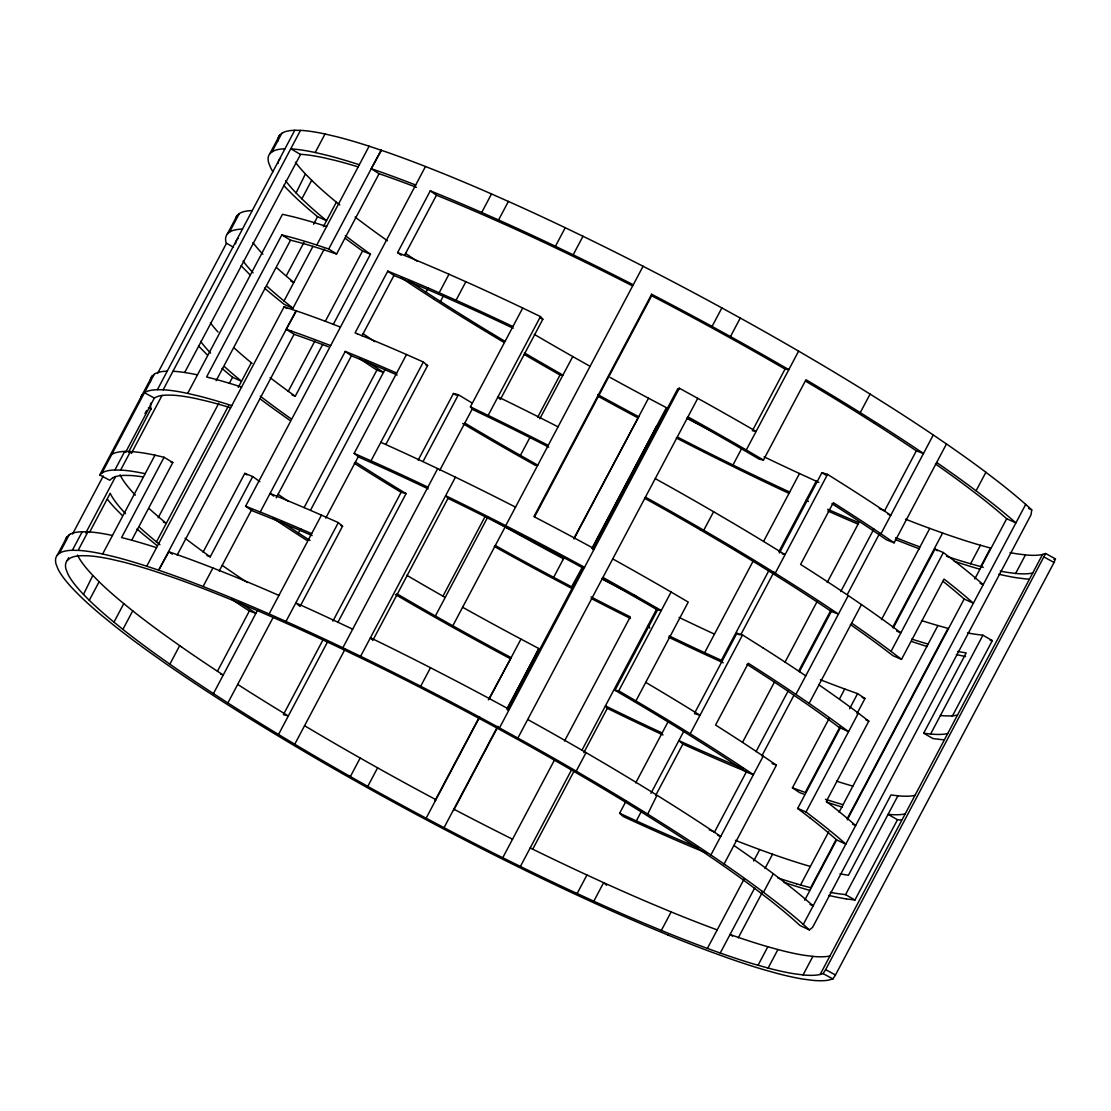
<?xml version="1.0" encoding="UTF-8"?>
<svg xmlns="http://www.w3.org/2000/svg" width="1111" height="1111" viewBox="0 0 1111 1111"><rect width="100%" height="100%" fill="white"/><g stroke="black" fill="none" stroke-linecap="round" stroke-linejoin="round"><path stroke-width="1.5" d="M282.708 132.764A526.364 62.327 27.9 0 1 294.776 130.279L300.928 130.39A505.297 59.827 27.9 0 1 324.162 133.792L336.452 136.667A476.244 56.383 27.9 0 1 369.13 146.194L386.559 152.068A446.914 52.911 27.9 0 1 425.471 166.497L442.372 173.205A423.902 50.189 27.9 0 1 491.506 193.939L513.824 203.855A406.029 48.079 27.9 0 1 565.235 227.727L584.067 236.796A399.418 47.287 27.9 0 1 641.019 265.196L665.725 277.958A402.793 47.69 27.9 0 1 721.872 307.914L747.467 322.023A417.778 49.467 27.9 0 1 798.615 351.132L818.182 362.603A438.887 51.967 27.9 0 1 869.566 393.766L890.397 406.876A467.675 55.369 27.9 0 1 933.282 434.97L947.1 444.4A494.853 58.591 27.9 0 1 984.54 471.245L998.581 481.98A520.309 61.605 27.9 0 1 1025.689 504.394L1031.744 509.88L1031.05 514.768L812.585 927.366L809.363 929.893L799.948 925.491L794.115 920.2A509.269 60.3 27.9 0 0 767.562 898.257L753.869 887.786A483.41 57.244 27.9 0 0 717.303 861.567L703.777 852.318A456.565 54.064 27.9 0 0 661.906 824.904L641.644 812.141A427.832 50.662 27.9 0 0 591.538 781.755L572.471 770.576A406.57 48.134 27.9 0 0 522.725 742.259L497.853 728.552A391.752 46.384 27.9 0 0 443.233 699.416L419.264 687.042A388.1 45.954 27.9 0 0 363.936 659.448L345.59 650.615A394.919 46.759 27.9 0 0 295.595 627.396L273.889 617.758A412.625 48.856 27.9 0 0 226.061 597.579L209.59 591.024A435.693 51.592 27.9 0 0 171.677 576.97L154.679 571.248A465.19 55.078 27.9 0 0 122.766 561.944L110.767 559.139A494.076 58.494 27.9 0 0 88.047 555.806L82.006 555.681A515.254 61.008 27.9 0 0 70.187 558.111L67.188 560.527A529.183 62.66 27.9 0 0 66.035 569.29L68.049 574.345A529.878 62.744 27.9 0 0 83.006 593.941L89.297 600.315A517.379 61.258 27.9 0 0 110.892 619.619L122.89 629.381A494.52 58.55 27.9 0 0 155.776 654.171L171.844 665.558A465.676 55.133 27.9 0 0 213.423 693.583L227.88 702.944A438.887 51.967 27.9 0 0 274.125 731.802L295.832 744.87A413 48.898 27.9 0 0 348.66 775.603M462.62 607.259A396.405 46.94 27.9 0 0 514.379 635.575L538.863 648.56L507.005 709.568M656.587 426.207L592.427 548.237M668.058 935.073A438.484 51.911 27.9 0 0 712.984 952.613L727.636 957.904A464.37 54.981 27.9 0 0 762.257 969.236L776.728 973.305A493.978 58.494 27.9 0 0 803.836 979.208L813.349 980.402A518.879 61.438 27.9 0 0 827.973 980.235L832.903 978.944L835.472 974.986L1054.047 562.472L1055.45 558.875L1045.618 553.514L1042.451 554.486A508.907 60.258 27.9 0 1 1026.314 555L1017.023 553.847A482.938 57.189 27.9 0 1 1010.066 552.611M348.66 775.603L367.783 786.38A396.405 46.94 27.9 0 0 419.541 814.696L444.025 827.681A388.142 45.954 27.9 0 0 499.325 856.039L522.989 867.747A391.1 46.301 27.9 0 0 569.304 889.911L593.816 901.202A404.404 47.884 27.9 0 0 641.866 922.324L662.128 930.768A427.388 50.606 27.9 0 0 705.943 947.877L720.234 953.044A453.205 53.661 27.9 0 0 754.008 964.098L768.118 968.07A482.938 57.189 27.9 0 0 794.629 973.847L803.92 975.014A508.907 60.258 27.9 0 0 820.071 974.486L823.07 973.583L825.64 969.625L1045.618 553.514M668.058 935.059L647.213 926.366A415.486 49.19 27.9 0 1 597.843 904.673L572.623 893.05A402.238 47.62 27.9 0 1 524.989 870.26L500.617 858.192A399.168 47.259 27.9 0 1 443.747 829.042L418.514 815.668A407.57 48.259 27.9 0 1 365.283 786.532L345.646 775.464A424.138 50.217 27.9 0 1 291.415 743.926L269.084 730.482A449.955 53.272 27.9 0 1 221.672 700.888L206.827 691.292A476.786 56.453 27.9 0 1 164.275 662.6L147.805 650.935A505.783 59.883 27.9 0 1 114.183 625.576L101.906 615.605A528.517 62.577 27.9 0 1 79.839 595.871L73.423 589.372A541.21 64.077 27.9 0 1 58.133 569.346L56.078 564.18A540.446 63.994 27.9 0 1 57.244 555.236L67.063 536.696L70.118 534.238M112.697 477.813L109.697 480.23L99.768 474.939L152.082 376.115L155.151 373.643A526.364 62.327 27.9 0 1 167.219 371.157M233.435 247.239L226.13 242.99A540.446 63.994 27.9 0 1 227.297 234.046L237.115 215.52L240.184 213.048A526.364 62.327 27.9 0 1 252.253 210.576M272.931 171.733A541.21 64.077 27.9 0 1 270.709 167.872L268.64 162.692A540.446 63.994 27.9 0 1 269.82 153.749L279.625 135.223L282.694 132.751M57.244 555.236L59.411 553.32L69.229 534.794M99.768 474.939L101.934 473.022L154.262 374.199M227.311 234.046L229.477 232.13L239.282 213.604M269.82 153.749L271.987 151.832L281.805 133.306M72.548 534.03L103.281 475.98M157.568 373.435L226.325 243.601M59.411 553.32L60.313 552.764A526.364 62.327 27.9 0 1 72.382 550.278L82.2 531.752L88.352 531.863A505.297 59.827 27.9 0 1 111.586 535.28L112.447 535.46M101.934 473.022L102.823 472.467A526.364 62.327 27.9 0 1 114.905 469.981L124.724 451.455L130.862 451.58A505.297 59.827 27.9 0 1 154.11 454.982L164.081 457.274L172.802 462.551L131.89 539.835M230.574 407.779A465.19 55.078 27.9 0 0 207.799 401.349L195.8 398.543A494.076 58.494 27.9 0 0 173.066 395.21L167.039 395.099A515.254 61.008 27.9 0 0 155.221 397.516L154.332 398.071L144.444 392.725L145.333 392.169A526.364 62.327 27.9 0 1 157.415 389.697L294.776 130.279M67.188 560.527L68.688 557.68M144.999 413.57L146.596 410.542M125.612 452.302L154.332 398.071M85.741 533.016L115.655 476.494M128.598 452.052L151.068 408.695A529.183 62.66 27.9 0 1 150.721 403.154M72.396 550.292L78.117 550.389L87.922 531.85M114.905 469.995L120.627 470.092L130.445 451.566M157.415 389.697L163.15 389.794L300.498 130.376M89.477 532.475L110.211 493.312L110.558 494.048A529.878 62.744 27.9 0 0 125.529 513.643M131.348 453.399L162.081 395.349M184.912 372.06L300.609 154.318A494.076 58.494 27.9 0 1 323.329 157.651L335.328 160.456A465.19 55.078 27.9 0 1 358.117 166.886M78.562 550.403A505.297 59.827 27.9 0 1 101.781 553.806L102.643 554L154.971 455.163M163.15 389.794L163.567 389.808A505.297 59.827 27.9 0 1 186.801 393.211L187.676 393.405L282.513 214.284L293.943 216.964A476.244 56.383 27.9 0 1 326.606 226.491M300.206 154.304L291.11 148.916A505.297 59.827 27.9 0 1 314.344 152.332L315.218 152.513L325.023 133.987M83.492 594.441L92.824 575.415A529.878 62.744 27.9 0 1 77.867 555.819L77.506 555.069M283.624 185.329A541.21 64.077 27.9 0 0 285.985 187.884L292.415 194.383A528.517 62.577 27.9 0 0 314.469 214.117L317.579 216.687L326.537 220.686L323.468 218.145A517.379 61.258 27.9 0 1 301.873 198.841L296.068 192.953L305.4 173.941A529.878 62.744 27.9 0 1 295.443 162.248M164.081 457.274L121.557 537.571L123.89 538.155A476.244 56.383 27.9 0 1 156.554 547.681M316.802 245.031A476.244 56.383 27.9 0 0 284.138 235.504L281.805 234.921L206.59 376.976L208.91 377.559M89.297 600.315L99.115 581.775L93.31 575.901M301.873 198.827L311.677 180.301L305.872 174.427M216.117 380.74L290.54 240.184L292.804 240.754A465.19 55.078 27.9 0 1 324.731 250.058M158.137 517.823L218.798 403.251M229.31 383.392L232.546 377.282L229.449 374.713A528.517 62.577 27.9 0 1 222.019 368.394M286.471 275.445L304.025 242.309M313.594 224.228L317.579 216.687M113.961 622.174L123.779 603.634L120.71 601.093A517.379 61.258 27.9 0 1 99.115 581.789M159.928 544.696L156.484 541.876L228.574 405.723M238.268 387.392L251.322 362.755L248.253 360.214A517.379 61.258 27.9 0 1 234.324 348.104M324.231 249.114L292.957 308.205L284.027 300.984L312.983 246.295M323.343 226.713L336.355 202.16L333.272 199.619A517.379 61.258 27.9 0 1 311.691 180.301M102.643 554L114.072 556.68A476.244 56.383 27.9 0 1 146.735 566.207L284.11 306.803L301.525 312.663A446.914 52.911 27.9 0 1 340.438 327.092M369.13 146.208L316.802 245.031L328.731 249.003L336.564 254.016L379.087 173.719L384.239 175.482A435.693 51.592 27.9 0 1 416.417 187.328M122.89 629.381L132.709 610.856L123.779 603.634M146.749 566.221L158.679 570.179L296.026 310.761M328.731 249.003L381.059 150.179M158.679 570.179L168.872 551.792L173.983 553.556A446.914 52.911 27.9 0 1 212.895 567.971L229.796 574.693A423.902 50.189 27.9 0 1 278.93 595.413M328.328 346.743A435.693 51.592 27.9 0 0 299.22 336.091L294.054 334.3L286.221 329.3L296.415 310.899M379.087 173.719L371.255 168.705L381.448 150.304M177.135 555.125L294.054 334.3M203.091 552.139L244.809 473.355L252.725 476.563L259.877 481.646M288.138 391.53L314.83 341.133M325.342 321.273L362.547 251.003L360.381 249.447A505.783 59.883 27.9 0 1 345.132 238.254M207.049 555.569L210.215 556.861L252.725 476.563M292.068 394.988L295.248 396.266L322.745 344.327M333.258 324.468L370.463 254.197L368.366 252.697A494.52 58.55 27.9 0 1 345.313 235.588M159.054 570.318L164.178 572.082A446.914 52.911 27.9 0 1 203.091 586.497L212.909 567.971M312.135 535.585A412.625 48.856 27.9 0 0 268.57 517.282L252.1 510.727L245.614 506.213L425.485 166.497M169.858 664.184L179.676 645.644L165.595 635.645A494.52 58.55 27.9 0 1 132.709 610.856M219.173 571.054L251.697 509.616M260.238 512.018L345.257 351.423L347.535 352.326A423.902 50.189 27.9 0 1 396.669 373.06M439.178 292.762A423.902 50.189 27.9 0 0 390.044 272.042L387.781 271.126L355.076 332.897L357.339 333.8M401.279 255.224L397.585 252.6L430.29 190.828L432.554 191.745A423.902 50.189 27.9 0 1 481.688 212.465L504.005 222.394A406.029 48.079 27.9 0 1 555.417 246.267L574.262 255.336A399.418 47.287 27.9 0 1 631.201 283.722L633.256 284.777M276.195 497.867L351.409 355.812L345.257 351.423M362.019 335.772L393.933 275.514L387.781 271.126M404.529 255.474L436.442 195.217L430.29 190.828M217.437 671.252L249.35 610.994L255.947 613.3A465.676 55.133 27.9 0 1 238.657 601.87M304.095 507.588L376.893 370.102L383.489 372.407A465.676 55.133 27.9 0 1 364.991 360.172M213.423 693.597L257.446 610.439M310.011 540.488L298.456 533.002L300.72 528.725M310.691 509.893L384.989 369.56M504.838 341.258L486.701 330.328A438.887 51.967 27.9 0 1 440.456 301.47L425.999 292.11L428.263 287.832M203.091 586.511L219.992 593.218A423.902 50.189 27.9 0 1 269.126 613.952L321.454 515.129L338.327 522.601L342.577 526.17L300.053 606.467L295.804 602.898L301.248 605.342A406.029 48.079 27.9 0 1 352.659 629.215M428.179 488.854A394.919 46.759 27.9 0 0 380.615 466.814L358.922 457.163L354.159 453.357L406.487 354.534L423.347 362.005L427.596 365.588L385.892 444.358M500.311 399.557L542.835 319.26L540.474 316.579L522.725 308.025A406.029 48.079 27.9 0 0 471.314 284.152L448.997 274.236L439.192 292.776L461.496 302.692A406.029 48.079 27.9 0 1 512.907 326.551M481.702 212.479L491.506 193.939M227.88 702.944L272.987 617.758M325.745 518.115L358.436 456.357M440.456 301.47L443.47 295.762M285.999 621.424L338.327 522.601M354.159 453.357L371.018 460.843L423.347 362.005M456.052 300.248L465.87 281.722M498.575 219.95L508.38 201.424M284.194 713.137L323.162 639.533M332.911 621.132L401.113 492.312L406.07 493.59L337.855 622.396M418.139 460.148L453.441 393.488L458.385 394.752L472.133 403.029M278.528 734.468L327.301 642.339M423.097 461.412L458.385 394.752M269.126 613.952L291.429 623.868A406.029 48.079 27.9 0 1 342.855 647.741L437.692 468.62L456.524 477.688A399.418 47.287 27.9 0 1 513.476 506.088L515.532 507.13M548.737 447.136L546.82 446.15A388.1 45.954 27.9 0 0 491.479 418.555L473.133 409.723L470.397 406.848L522.725 308.025M555.431 246.267L565.235 227.727M294.748 744.231L345.007 649.324M439.734 470.397L472.356 408.792M342.855 647.741L360.603 656.295L455.441 477.175M470.397 406.848L488.146 415.403L540.474 316.579M573.179 254.808L582.983 236.282M372.768 640.45L447.997 498.381L445.636 495.7L446.719 496.214A399.418 47.287 27.9 0 1 503.658 524.614L528.378 537.363A402.793 47.69 27.9 0 1 584.511 567.332L582.886 567.957L507.671 710.026M443.095 595.857L484.813 517.073M537.696 417.194L560.027 375.018L562.944 375.087L561.236 374.129A413 48.898 27.9 0 1 524.461 352.895M350.368 776.561L360.172 758.035L358.478 757.077A413 48.898 27.9 0 1 305.65 726.344L304.567 725.705M435.401 615.98L487.715 517.143M520.42 455.385L530.239 436.859M539.807 418.778L572.748 356.562L571.054 355.589A413 48.898 27.9 0 1 534.28 334.355M367.783 786.38L377.587 767.84L360.172 758.035M360.603 656.295L361.686 656.809A399.418 47.287 27.9 0 1 418.639 685.209L420.694 686.251L430.499 667.725L453.149 679.432A402.793 47.69 27.9 0 1 509.296 709.387M488.382 699.874L511.157 657.629L504.561 654.101A396.405 46.94 27.9 0 1 452.816 625.785L505.13 526.961L493.77 520.573M505.713 525.67L643.075 266.251M651.643 294.262L651.657 295.776L655.809 297.929A391.752 46.384 27.9 0 1 710.429 327.078L735.288 340.785A406.57 48.134 27.9 0 1 785.046 369.102L788.81 369.657A417.778 49.467 27.9 0 0 737.662 340.549L712.054 326.44A402.793 47.69 27.9 0 0 655.921 296.484L651.643 294.262L533.905 516.615L538.182 518.837A402.793 47.69 27.9 0 1 594.329 548.792L592.691 549.431L677.724 388.836L679.363 388.211L704.957 402.321A417.778 49.467 27.9 0 1 756.105 431.429L753.591 431.054M534.738 516.601L651.657 295.776M479.48 716.678L434.998 800.698L435.943 799.684L429.346 796.17A396.405 46.94 27.9 0 1 377.587 767.84M564.166 556.75L562.541 559.805L563.485 558.791L556.889 555.278A396.405 46.94 27.9 0 1 505.13 526.961M573.873 538.432L638.7 416.736L632.103 413.223A396.405 46.94 27.9 0 1 597.704 394.53M426.124 818.21L479.619 717.192M489.312 698.861L520.962 639.089M582.72 566.568L571.568 586.789L553.667 577.331L563.485 558.791M573.998 538.946L648.505 398.21L641.922 394.697A396.405 46.94 27.9 0 1 610.147 377.448M444.025 827.681L497.561 726.566M507.283 708.207L538.863 648.56M591.885 548.403L666.406 407.668L648.505 398.21M453.566 810.516L498.103 726.4M724.719 864.414L710.901 854.984A467.675 55.369 27.9 0 0 668.017 826.89L647.199 813.78A438.887 51.967 27.9 0 0 595.815 782.616L576.234 771.145A417.778 49.467 27.9 0 0 525.086 742.037L499.492 727.913L679.363 388.211M712.054 326.44L721.872 307.914M517.893 738.037L697.764 398.321M730.469 336.564L740.273 318.038M502.741 857.734L554.778 759.466M564.513 741.065L630.284 616.855L626.868 615.147A388.142 45.954 27.9 0 1 591.038 596.926M520.392 866.469L571.457 770.034M581.97 750.189L656.99 608.481M677.404 437.026A388.142 45.954 27.9 0 0 711.901 454.552L732.968 464.995L742.023 447.886M634.048 701.458L614.994 690.278L657.504 609.981L661.267 610.55A417.778 49.467 27.9 0 0 610.12 581.442L602.926 577.442M752.341 430.86L785.046 369.102M532.891 848.873L574.137 770.965M583.844 752.633L607.3 708.332L605.426 705.888L608.009 707.151A391.1 46.301 27.9 0 0 654.323 729.316L662.156 732.954M576.234 771.145L586.053 752.605A417.778 49.467 27.9 0 0 534.905 723.497L527.697 719.511M614.994 690.278L618.758 690.848L671.072 592.024A417.778 49.467 27.9 0 0 619.924 562.916L612.73 558.916M700.013 529.697L719.081 540.863A427.832 50.662 27.9 0 1 769.173 571.248L789.449 584.011A456.565 54.064 27.9 0 1 831.306 611.439L838.444 614.091A467.675 55.369 27.9 0 0 795.559 585.997L774.742 572.887A438.887 51.967 27.9 0 0 723.358 541.724L703.777 530.253L713.595 511.727A417.778 49.467 27.9 0 0 662.448 482.618L655.254 478.619M874.482 423.416A456.565 54.064 27.9 0 1 916.339 450.844L923.477 453.496A467.675 55.369 27.9 0 0 880.592 425.402L859.761 412.306A438.887 51.967 27.9 0 0 808.377 381.142L805.989 379.726L763.465 460.023L746.3 449.955L798.615 351.132M635.923 700.916L688.251 602.079L671.072 592.024M577.123 893.536L586.941 875.01L603.634 882.662A404.404 47.884 27.9 0 0 651.685 903.785L671.933 912.242A427.388 50.606 27.9 0 0 715.748 929.351L717.206 929.879M706.693 853.165L689.723 846.068A415.486 49.19 27.9 0 1 640.367 824.376L623.16 816.488L619.632 813.238L626.062 801.128M635.686 782.949L668.197 721.539M669.239 635.936A391.1 46.301 27.9 0 0 696.847 649.018L704.666 652.657L753.3 560.805M763.812 540.946L799.503 473.536L816.21 481.188A404.404 47.884 27.9 0 0 818.876 482.396M593.816 901.202L603.634 882.662L606.648 885.273M619.632 813.238L636.339 820.904L641.616 810.919M650.935 793.337L684.14 730.635M769.145 570.068L721.358 660.309L704.666 652.657M778.867 551.723L816.21 481.188M695.18 712.054L736.885 633.27L742.537 634.964L762.854 647.769M779.408 552.972L821.918 472.689L827.556 474.369L847.874 487.173A467.675 55.369 27.9 0 1 890.772 515.268L887.925 514.199M655.754 795.295L682.876 744.078L678.849 740.606A404.404 47.884 27.9 0 0 726.9 761.729L743.426 768.645M740.773 634.728L773.978 572.012M647.699 814.085L657.004 795.254A438.887 51.967 27.9 0 0 605.62 764.09L586.053 752.605M634.048 701.458A427.832 50.662 27.9 0 1 684.154 731.843L704.416 744.606A456.565 54.064 27.9 0 1 746.273 772.02L753.425 774.686A467.675 55.369 27.9 0 0 710.54 746.592L690.209 733.788L742.537 634.964M775.242 573.207L827.556 474.369M860.261 412.612L870.08 394.086M742.731 741.995L774.395 682.182M784.963 662.253L817.432 600.912M827.181 582.511L858.845 522.698L854.442 520.837A404.404 47.884 27.9 0 1 827.709 509.269M661.337 930.449L671.155 911.923M755.994 751.675L788.088 691.07M831.042 609.925L798.698 671.03L799.476 671.35M840.749 591.594L873.913 528.975M714.387 832.292L746.286 772.02M799.406 671.697L831.32 611.439M884.439 511.102L916.339 450.844M761.827 755.924L793.921 695.333M847.401 594.329L879.745 533.224M710.901 854.984L763.229 756.147A467.675 55.369 27.9 0 0 720.345 728.066L715.581 725.039L748.286 663.267L753.036 666.294A467.675 55.369 27.9 0 1 795.92 694.389L809.752 703.818A494.853 58.591 27.9 0 1 847.179 730.663L848.54 731.691L838.888 727.191A483.41 57.244 27.9 0 0 802.336 700.972L788.796 691.736A456.565 54.064 27.9 0 0 746.939 664.309M795.934 694.389L848.262 595.565A467.675 55.369 27.9 0 0 805.378 567.471L800.6 564.444L833.306 502.686L838.069 505.699A467.675 55.369 27.9 0 1 880.954 533.794L894.147 542.807L946.475 443.969M880.967 533.794L933.282 434.97M724.094 863.983L776.422 765.16L763.229 756.147M809.127 703.388L861.456 604.565L848.262 595.565M707.401 948.419L744.328 878.662M753.689 860.997L759.716 849.596L772.562 854.22A453.205 53.661 27.9 0 0 806.336 865.275L810.363 866.441M804.003 794.212L799.545 792.587L792.421 787.824L829.32 718.137M839.472 698.972L844.749 689.001L857.581 693.625L864.997 698.486L856.97 713.637M881.467 619.66L929.782 528.405L942.614 533.03A453.205 53.661 27.9 0 0 976.388 544.084L990.498 548.07L980.68 566.596L966.598 562.624A453.205 53.661 27.9 0 1 946.475 556.25M720.234 953.044L754.772 887.814M765.007 868.469L772.562 854.22M839.944 726.955L805.267 792.449L792.421 787.824M849.568 708.776L857.581 693.625M892.55 627.576L942.614 533.03M810.072 817.946L797.67 808.447L840.18 728.149M893.313 627.812L935.018 549.028L943.378 552.556L956.057 562.263M738.246 937.865L762.174 892.675M809.363 929.893L803.322 924.408A520.309 61.605 27.9 0 0 776.2 901.979L763.507 892.272L773.325 873.746L771.978 872.732A494.853 58.591 27.9 0 0 734.538 845.888L733.913 845.457M810.086 817.96A509.269 60.3 27.9 0 1 836.625 839.902L845.832 844.11A520.309 61.605 27.9 0 0 818.71 821.696L806.03 811.974L858.359 713.151L856.998 712.137A494.853 58.591 27.9 0 0 819.571 685.293L818.932 684.862M942.961 581.275A509.269 60.3 27.9 0 1 964.167 599.01L973.375 603.231A520.309 61.605 27.9 0 0 946.253 580.803L944.031 579.081L901.521 659.379L891.05 651.393L943.378 552.556M935.476 463.967A483.41 57.244 27.9 0 1 966.431 486.299L980.138 496.77A509.269 60.3 27.9 0 1 1006.677 518.712L1015.885 522.934A520.309 61.605 27.9 0 0 988.776 500.505L976.083 490.798L985.901 472.272M858.359 713.151L868.816 721.136L826.292 801.434L828.514 803.156A520.309 61.605 27.9 0 1 855.637 825.584L852.581 824.181M758.035 965.278L767.84 946.739L777.922 949.544A482.938 57.189 27.9 0 0 804.433 955.321L813.738 956.474A508.907 60.258 27.9 0 0 829.875 955.96L829.986 955.932M796.531 883.8L800.545 884.981L828.709 831.792M839.069 812.21L937.906 625.562L947.989 628.354L847.235 818.64M970.597 563.791L980.416 545.265M768.118 968.07L777.922 949.544M835.861 840.11L810.627 887.772L800.545 884.981M804.725 900.16L836.625 839.902M847.249 819.835L964.167 599.023M974.778 578.984L1006.691 518.726M803.322 924.408L1025.703 504.394M943.739 739.718A518.879 61.438 27.9 0 1 940.906 739.523L932.921 738.551L923.685 733.191L966.195 652.893L964.695 652.671A482.938 57.189 27.9 0 1 957.738 651.435M803.059 974.93L812.863 956.404M830.195 892.327A482.938 57.189 27.9 0 0 837.138 893.55L845.568 894.633L897.896 795.809L898.771 795.893A508.907 60.258 27.9 0 0 914.908 795.365L915.006 795.337M923.685 733.191L930.601 734.038L982.929 635.214L992.317 640.603L952.21 716.359M1000.247 571.137A482.938 57.189 27.9 0 0 1007.191 572.359L1015.635 573.457L1025.439 554.917M846.36 898.924L854.956 900.021L897.48 819.724L898.382 819.807A518.879 61.438 27.9 0 0 901.215 820.015M820.168 974.458L1042.549 554.445M279.764 159.054L280.597 158.151M238.073 238.448L237.24 239.337A529.183 62.66 27.9 0 0 235.574 243.823M271.987 151.832L272.889 151.29M229.477 232.13L230.366 231.574A526.364 62.327 27.9 0 1 242.448 229.102M111.739 454.496L112.642 453.941A526.364 62.327 27.9 0 1 124.71 451.455M1032.647 573.012L1032.744 572.984A508.907 60.258 27.9 0 1 1016.509 573.54L1015.635 573.457M957.529 715.04L957.432 715.081A508.907 60.258 27.9 0 1 941.281 715.595L940.406 715.512M947.614 733.607L947.711 733.566A508.907 60.258 27.9 0 1 931.476 734.121L930.601 734.038M905.201 813.863L905.104 813.905A508.907 60.258 27.9 0 1 888.967 814.419L888.092 814.335L897.48 819.724M1053.922 559.416L1055.45 558.875M172.955 371.268L173.385 371.282A505.297 59.827 27.9 0 1 196.619 374.685L197.48 374.879M120.627 470.092L121.057 470.106A505.297 59.827 27.9 0 1 144.291 473.508L145.152 473.703M982.929 635.214L974.5 634.145A482.938 57.189 27.9 0 1 967.542 632.909M990.193 640.394L992.317 640.603M897.896 795.809L890.98 794.948L848.457 875.246L846.957 875.024A482.938 57.189 27.9 0 1 839.999 873.802M763.465 460.023L759.299 459.218L742.537 449.399A406.57 48.134 27.9 0 0 692.778 421.083L687.029 417.889M315.218 152.513L326.648 155.193A476.244 56.383 27.9 0 1 359.311 164.734M187.676 393.405L199.105 396.085A476.244 56.383 27.9 0 1 231.768 405.612M170.941 462.093L172.802 462.551M283.374 714.679L288.332 715.942L283.944 713.276A438.887 51.967 27.9 0 1 237.698 684.418M937.906 625.562L933.893 624.382A453.205 53.661 27.9 0 1 921.561 620.563M928.088 644.088L924.074 642.922A453.205 53.661 27.9 0 1 911.756 639.103M852.873 786.157L848.86 784.977A453.205 53.661 27.9 0 1 836.527 781.158M843.055 804.683L839.055 803.503A453.205 53.661 27.9 0 1 825.445 799.281M767.84 946.739L763.84 945.572A453.205 53.661 27.9 0 1 730.052 934.518M979.638 569.165L974.847 567.763A464.37 54.981 27.9 0 1 954.224 561.236M809.572 890.342L804.795 888.939A464.37 54.981 27.9 0 1 784.172 882.412M782.227 553.82L784.547 554.361A438.887 51.967 27.9 0 0 733.163 523.198L713.595 511.727M694.375 713.568L698.611 714.845M324.731 250.072L336.564 254.016M371.63 168.844L376.74 170.594A446.914 52.911 27.9 0 1 415.667 185.023M286.61 329.425L291.721 331.189M220.603 674.141L223.242 675.057A465.676 55.133 27.9 0 1 181.662 647.033M862.164 697.486L864.997 698.486M168.872 551.792L172.399 554.153M929.782 528.405L928.338 527.878A427.388 50.606 27.9 0 1 905.493 519.17M919.964 546.931L918.519 546.404A427.388 50.606 27.9 0 1 895.674 537.696M844.749 689.001L843.305 688.473A427.388 50.606 27.9 0 1 820.46 679.765M759.716 849.596L758.271 849.054A427.388 50.606 27.9 0 1 735.426 840.36M717.859 835.389L720.72 836.444A467.675 55.369 27.9 0 0 677.835 808.35L657.504 795.559M894.147 542.807L886.8 539.988L873.829 531.141A456.565 54.064 27.9 0 0 831.972 503.714M772.006 763.479L776.422 765.16M245.614 506.213L262.502 512.921A423.902 50.189 27.9 0 1 311.635 533.655M436.442 195.217L438.623 196.091A412.625 48.856 27.9 0 1 486.451 216.27L508.158 225.922A394.919 46.759 27.9 0 1 558.166 249.142L576.512 257.974A388.1 45.954 27.9 0 1 631.84 285.555M397.585 252.6L399.849 253.502A423.902 50.189 27.9 0 1 448.997 274.236M393.933 275.514L396.113 276.389A412.625 48.856 27.9 0 1 443.942 296.568L465.648 306.219A394.919 46.759 27.9 0 1 513.199 328.259M351.409 355.812L353.59 356.687A412.625 48.856 27.9 0 1 397.169 375.004M362.547 251.003L370.463 254.197M884.509 510.754L879.315 508.616M714.456 831.945L709.262 829.806M746.203 771.631L732.246 765.785A415.486 49.19 27.9 0 1 682.876 744.078M697.986 847.721L684.39 842.027A404.404 47.884 27.9 0 1 636.339 820.904M896.688 631.09L900.868 632.853L899.521 631.84A494.853 58.591 27.9 0 0 862.08 604.995L861.456 604.565M797.67 808.447L806.03 811.974M901.521 659.379L892.938 655.684L881.412 646.894A483.41 57.244 27.9 0 0 850.443 624.563M865.955 719.914L868.816 721.136M292.957 308.205L284.222 304.4L271.959 294.415A528.517 62.577 27.9 0 1 264.529 288.096M290.846 281.125L293.832 282.458L290.763 279.916A517.379 61.258 27.9 0 1 276.833 267.807M232.546 377.282L241.504 381.281L238.434 378.74M163.303 522.017L166.289 523.337L163.22 520.795A517.379 61.258 27.9 0 1 149.291 508.685M425.638 364.7L427.596 365.588M380.837 442.303L386.281 444.747A406.029 48.079 27.9 0 1 437.692 468.62M371.018 460.843L376.462 463.273A406.029 48.079 27.9 0 1 427.874 487.146M340.605 525.295L342.577 526.17M980.124 583.289L983.193 584.692A520.309 61.605 27.9 0 0 956.071 562.277M723.233 662.795L700.166 652.171A402.238 47.62 27.9 0 1 668.558 637.159M810.058 904.479L813.127 905.882A520.309 61.605 27.9 0 0 786.005 883.453L773.325 873.746M1028.633 508.435L1031.744 509.88M799.503 473.536L791.685 469.897A391.1 46.301 27.9 0 1 764.076 456.815M789.699 492.062L781.866 488.423A391.1 46.301 27.9 0 1 735.551 466.273L732.968 464.995M789.199 493.437L785.185 491.576A402.238 47.62 27.9 0 1 737.565 468.786L713.179 456.718A399.168 47.259 27.9 0 1 676.307 437.97M714.484 634.117L706.652 630.492A391.1 46.301 27.9 0 1 679.043 617.41M663.003 734.94L657.643 732.455A402.238 47.62 27.9 0 1 610.022 709.679L607.3 708.332M586.941 875.01L579.109 871.371A391.1 46.301 27.9 0 1 532.794 849.221L530.211 847.943M488.146 415.403L489.229 415.917A399.418 47.287 27.9 0 1 546.181 444.317L548.237 445.372M447.997 498.381L448.969 498.853A388.1 45.954 27.9 0 1 504.297 526.447L528.267 538.821A391.752 46.384 27.9 0 1 582.886 567.957M540.113 317.94L542.835 319.26M630.506 618.48L628.159 617.313A399.168 47.259 27.9 0 1 591.288 598.565M512.546 839.208L509.144 837.513A388.142 45.954 27.9 0 1 453.83 809.155M558.041 426.832L555.986 425.791A399.418 47.287 27.9 0 0 499.047 397.391L497.964 396.877L499.533 398.668M148.402 407.82L151.249 409.279M430.499 667.725L428.443 666.669A399.418 47.287 27.9 0 0 371.505 638.283L370.421 637.756L371.991 639.547M420.694 686.251L443.345 697.958A402.793 47.69 27.9 0 1 499.492 727.913M571.29 588.163L546.056 574.776A407.57 48.259 27.9 0 1 494.298 546.459M637.77 417.75L631.09 414.195A407.57 48.259 27.9 0 1 598.412 396.446M553.667 577.331L547.084 573.818A396.405 46.94 27.9 0 1 495.325 545.487M510.227 658.642L503.547 655.073A407.57 48.259 27.9 0 1 450.316 625.951L430.679 614.883A424.138 50.217 27.9 0 1 395.447 594.552M1044.076 557.042L1054.047 562.472M677.724 388.836L678.932 389.503M825.64 969.625L835.472 974.986M823.07 973.583L832.903 978.944M687.945 416.861L695.139 420.847A417.778 49.467 27.9 0 1 746.286 449.955M645.435 497.159L652.629 501.144A417.778 49.467 27.9 0 1 703.777 530.253M644.519 498.186L650.268 501.38A406.57 48.134 27.9 0 1 700.013 529.683M601.995 578.484L607.745 581.678A406.57 48.134 27.9 0 1 657.504 609.981M590.163 366.366L572.748 356.562M452.816 625.785L433.693 615.008A413 48.898 27.9 0 1 396.919 593.774M560.027 375.018L558.222 373.99A424.138 50.217 27.9 0 1 524.267 354.423M445.205 597.44L443.511 596.482A413 48.898 27.9 0 1 406.737 575.248M845.568 894.633L854.956 900.021M618.758 690.848L638.325 702.319A438.887 51.967 27.9 0 1 689.709 733.482L690.209 733.788M645.741 682.376L648.13 683.793A438.887 51.967 27.9 0 1 699.513 714.956L700.013 715.262M503.977 342.438L481.646 328.995A449.955 53.272 27.9 0 1 434.248 299.414M464.815 423.041L465.898 423.694A413 48.898 27.9 0 0 518.726 454.427L537.835 465.19L535.349 465.356L515.712 454.288A424.138 50.217 27.9 0 1 462.718 423.485M281.805 234.921L290.54 240.184M453.441 393.488L456.302 395.224M406.07 493.59L401.668 490.923A438.887 51.967 27.9 0 1 355.437 462.051M401.113 492.312L396.627 489.59A449.955 53.272 27.9 0 1 354.284 463.245M821.918 472.689L825.779 475.091M736.885 633.27L739.468 634.881M874.468 423.416L854.22 410.667A427.832 50.662 27.9 0 0 805.586 381.156M284.11 306.803L286.749 308.469M434.234 299.414L419.402 289.818A476.786 56.453 27.9 0 1 400.46 277.278M306.692 540.293L291.86 530.697A476.786 56.453 27.9 0 1 272.917 518.17M730.038 934.518L732.51 936.129M936.67 462.509L937.295 462.926A494.853 58.591 27.9 0 1 974.722 489.784L976.083 490.798M851.637 623.09L852.262 623.521A494.853 58.591 27.9 0 1 889.703 650.379L891.05 651.393M222.186 565.346L224.172 566.735A465.676 55.133 27.9 0 0 247.267 582.525M179.676 645.644L181.662 647.033M289.749 420.277L275.347 410.042A505.783 59.883 27.9 0 1 260.099 398.849M387.42 240.768L378.171 234.171A494.52 58.55 27.9 0 1 355.117 217.048M291.235 418.93L283.333 413.292A494.52 58.55 27.9 0 1 260.28 396.169M273.737 496.117L270.042 493.478L272.306 494.395A423.902 50.189 27.9 0 1 321.454 515.129M295.248 396.266L293.137 394.766A494.52 58.55 27.9 0 1 270.098 377.643M244.809 473.355L246.934 474.883M210.215 556.861L208.118 555.347A494.52 58.55 27.9 0 1 185.065 538.238M762.16 891.258L763.507 892.272M935.018 549.028L937.295 550.75M156.679 545.279L144.416 535.308A528.517 62.577 27.9 0 1 136.986 528.975M339.799 204.979L336.355 202.16M284.027 300.984L280.944 298.442A517.379 61.258 27.9 0 1 267.015 286.332M156.484 541.876L153.401 539.335A517.379 61.258 27.9 0 1 139.472 527.225M251.322 362.755L252.1 363.394M806.392 499.714L808.405 501.45M249.892 274.681L243.476 268.182A541.21 64.077 27.9 0 1 241.115 265.626M207.382 354.978L200.966 348.479A541.21 64.077 27.9 0 1 198.591 345.924M122.349 515.573L115.933 509.074A541.21 64.077 27.9 0 1 107.461 499.353M296.068 192.953L295.595 192.467A529.878 62.744 27.9 0 1 285.638 180.774M647.935 625.59L649.81 628.048M120.03 474.786L120.377 475.522A529.878 62.744 27.9 0 0 135.334 495.117M724.719 864.414A494.853 58.591 27.9 0 1 762.16 891.258M70.132 534.238A526.364 62.327 27.9 0 1 82.2 531.752M65.535 539.988A540.446 63.994 27.9 0 1 67.063 536.696M846.346 898.91A493.978 58.494 27.9 0 1 828.806 895.41M796.531 883.8A453.205 53.661 27.9 0 1 777.742 877.871M112.711 477.813A515.254 61.008 27.9 0 1 124.515 475.383L130.542 475.494A494.076 58.494 27.9 0 1 142.625 476.855M636.686 596.621A388.142 45.954 27.9 0 1 632.715 594.635M628.757 592.635A388.142 45.954 27.9 0 1 602.176 579.095M249.336 610.994A476.786 56.453 27.9 0 1 231.63 599.287M762.854 647.769A467.675 55.369 27.9 0 1 805.739 675.849M288.582 501.422A465.676 55.133 27.9 0 1 278 494.256M208.924 377.559A476.244 56.383 27.9 0 1 241.587 387.086M842.346 807.142A464.37 54.981 27.9 0 1 826.681 802.128M298.442 533.002A465.676 55.133 27.9 0 1 281.166 521.573M140.75 397.932A540.446 63.994 27.9 0 1 142.277 394.641M150.388 382.045A540.446 63.994 27.9 0 1 152.082 376.101M291.721 331.203A446.914 52.911 27.9 0 1 330.634 345.618M357.353 333.814A423.902 50.189 27.9 0 1 406.473 354.534M238.434 378.74A517.379 61.258 27.9 0 1 224.505 366.63M210.562 353.062A529.878 62.744 27.9 0 1 200.605 341.369M218.048 332.036A529.878 62.744 27.9 0 1 210.423 322.843M235.588 218.811A540.446 63.994 27.9 0 1 237.115 215.52M262.876 254.225A529.878 62.744 27.9 0 1 252.933 242.545M965.542 656.532A493.978 58.494 27.9 0 1 956.349 654.518M376.879 370.102A476.786 56.453 27.9 0 1 359.172 358.395M374.81 341.646A465.676 55.133 27.9 0 1 363.033 333.661M272.889 151.29A526.364 62.327 27.9 0 1 284.958 148.805M927.366 646.546A464.37 54.981 27.9 0 1 911.714 641.533M253.072 272.764A529.878 62.744 27.9 0 1 243.115 261.071M277.931 141.166A540.446 63.994 27.9 0 1 279.625 135.223M919.464 548.862A438.484 51.911 27.9 0 1 895.285 539.502M858.372 524.281A415.486 49.19 27.9 0 1 827.862 511.018M425.985 292.11A465.676 55.133 27.9 0 1 408.709 280.68M998.858 574.22A493.978 58.494 27.9 0 0 1016.398 577.734L1025.925 578.928A518.879 61.438 27.9 0 0 1028.758 579.137M417.319 261.349A465.676 55.133 27.9 0 1 405.543 253.377M983.291 567.277A482.938 57.189 27.9 0 1 980.694 566.596M278.097 163.525A529.183 62.66 27.9 0 1 278.264 162.275M278.597 161.109A529.183 62.66 27.9 0 1 279.083 160.026M713.776 432.04A388.142 45.954 27.9 0 1 687.209 418.5"/></g></svg>
